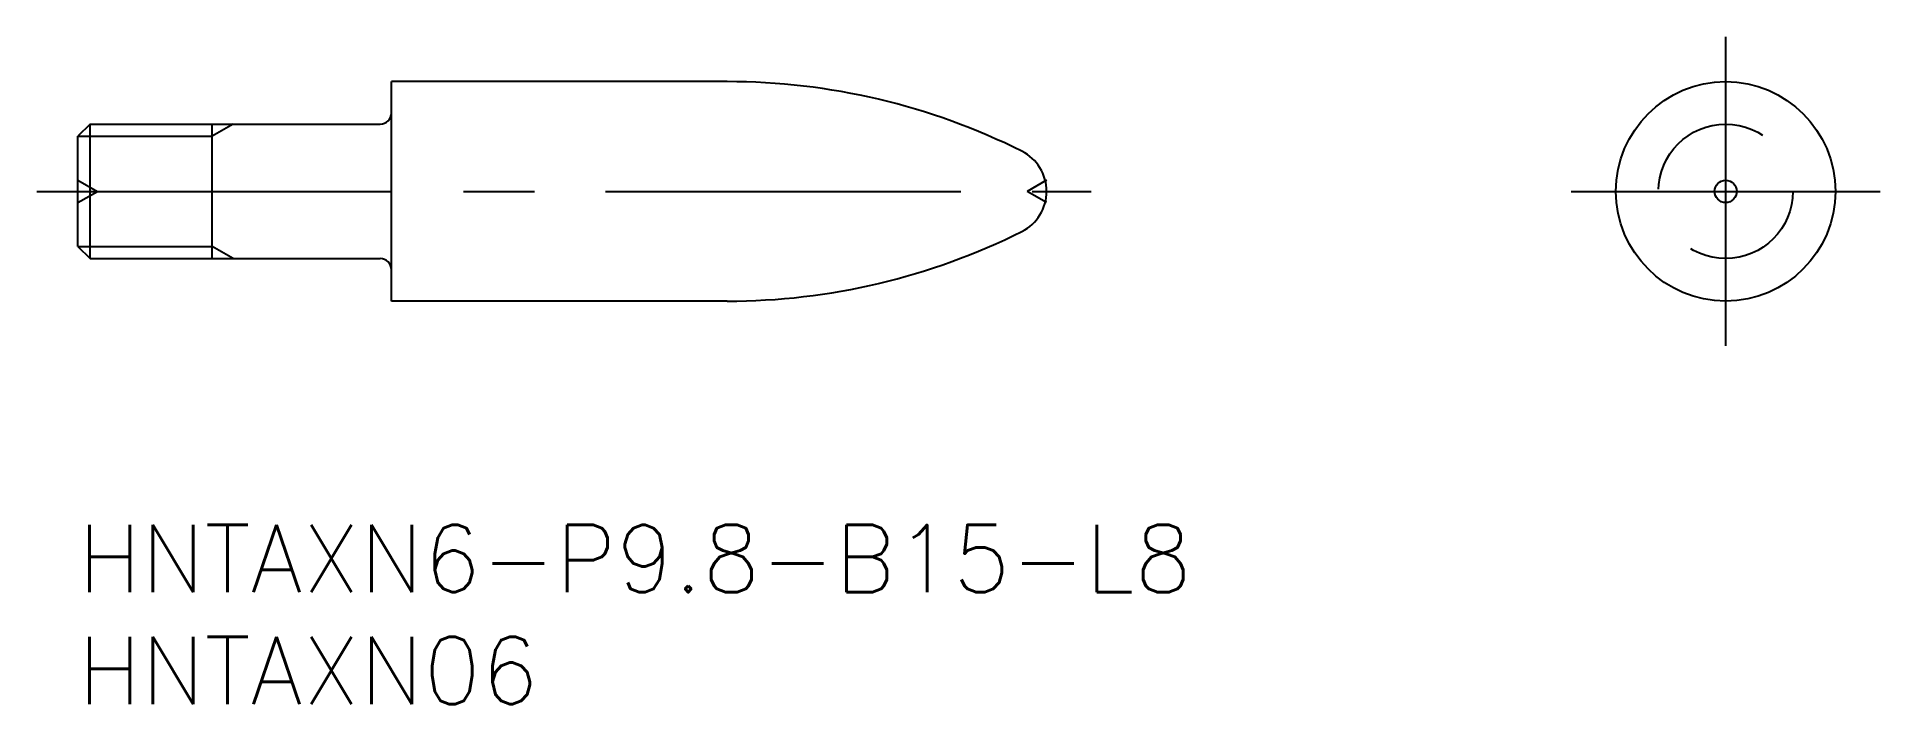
# Model space of a CAD drawing. Extents: x -1.8 to 80.5, y -8 to 21.8.
import ezdxf

# ---------------------------------------------------------------- set-up
doc = ezdxf.new("R2010")
doc.units = 0
doc.header["$LTSCALE"] = 0.5
doc.linetypes.add('CENTER', pattern=[50.8, 31.75, -6.35, 6.35, -6.35])
doc.linetypes.add('DASHED', pattern=[19.05, 12.7, -6.35])
for name, color, linetype in [('MSM_CENTER', 1, 'CENTER'), ('MSM_CONTINUOUS', 7, 'CONTINUOUS'), ('MSM_DASHED', 4, 'DASHED'), ('MSM_NARROW', 5, 'CONTINUOUS'), ('MSM_PART_NUMBER', 7, 'CONTINUOUS')]:
    doc.layers.add(name, color=color, linetype=linetype)
doc.styles.get("Standard").update_dxf_attribs({"font": 'txt.shx', "height": 3, "bigfont": 'bigfont.shx'})

# ---------------------------------------------------------------- blocks, each defined once
blk = doc.blocks.new('*U2')
at = {"layer": 'MSM_PART_NUMBER'}
blk.add_text('HNTAXN6-P9.8-B15-L8', height=3, dxfattribs=at).set_placement((0, -3))
blk = doc.blocks.new('*U3')
at = {"layer": 'MSM_PART_NUMBER'}
blk.add_text('HNTAXN06', height=3, dxfattribs=at).set_placement((0, -8))

msp = doc.modelspace()

# ---------------------------------------------------------------- linework, layer by layer
at = {"layer": 'MSM_CENTER'}
for p, q in [((73.596, 21.8), (73.596, 8)), ((-1.836, 14.9), (45.251, 14.9)), ((66.696, 14.9), (80.496, 14.9))]:
    msp.add_line(p, q, dxfattribs=at)
at = {"layer": 'MSM_CONTINUOUS'}
for p, q in [((14, 10), (14, 19.8)), ((29, 19.8), (14, 19.8)), ((0.541, 17.9), (0, 17.358)), ((0, 12.441), (0, 17.358)), ((0.541, 11.9), (0.541, 17.9)), ((0.541, 17.9), (13.5, 17.9)), ((6, 11.9), (6, 17.9)), ((0, 12.441), (0.541, 11.9)), ((0.541, 11.9), (13.5, 11.9)), ((29, 10), (14, 10))]:
    msp.add_line(p, q, dxfattribs=at)
for radius in [4.9, 0.5]:
    msp.add_circle((73.596, 14.9), radius, dxfattribs=at)
for centre, radius, start, end in [((29, -9.6), 29.4, 63.40081, 90), ((13.5, 18.4), 0.5, 270, 0), ((41.268, 14.9), 2, 296.59919, 63.40081), ((29, 39.4), 29.4, 270, 296.59919), ((13.5, 11.4), 0.5, 0, 90)]:
    msp.add_arc(centre, radius, start, end, dxfattribs=at)
at = {"layer": 'MSM_DASHED'}
for p, q in [((0, 15.4), (0.866, 14.9)), ((0, 14.4), (0.866, 14.9)), ((43.268, 15.4), (42.402, 14.9)), ((43.268, 14.4), (42.402, 14.9))]:
    msp.add_line(p, q, dxfattribs=at)
msp.add_circle((73.596, 14.9), 3, dxfattribs=at)
at = {"layer": 'MSM_NARROW'}
for p, q in [((0, 17.358), (6, 17.358)), ((6.938, 17.9), (6, 17.358)), ((0, 12.441), (6, 12.441)), ((6.938, 11.9), (6, 12.441))]:
    msp.add_line(p, q, dxfattribs=at)

# ---------------------------------------------------------------- block references
at = {"layer": 'MSM_CONTINUOUS'}
for name in ['*U2', '*U3']:
    msp.add_blockref(name, (0, 0), dxfattribs=at)

doc.saveas('drawing.dxf')
